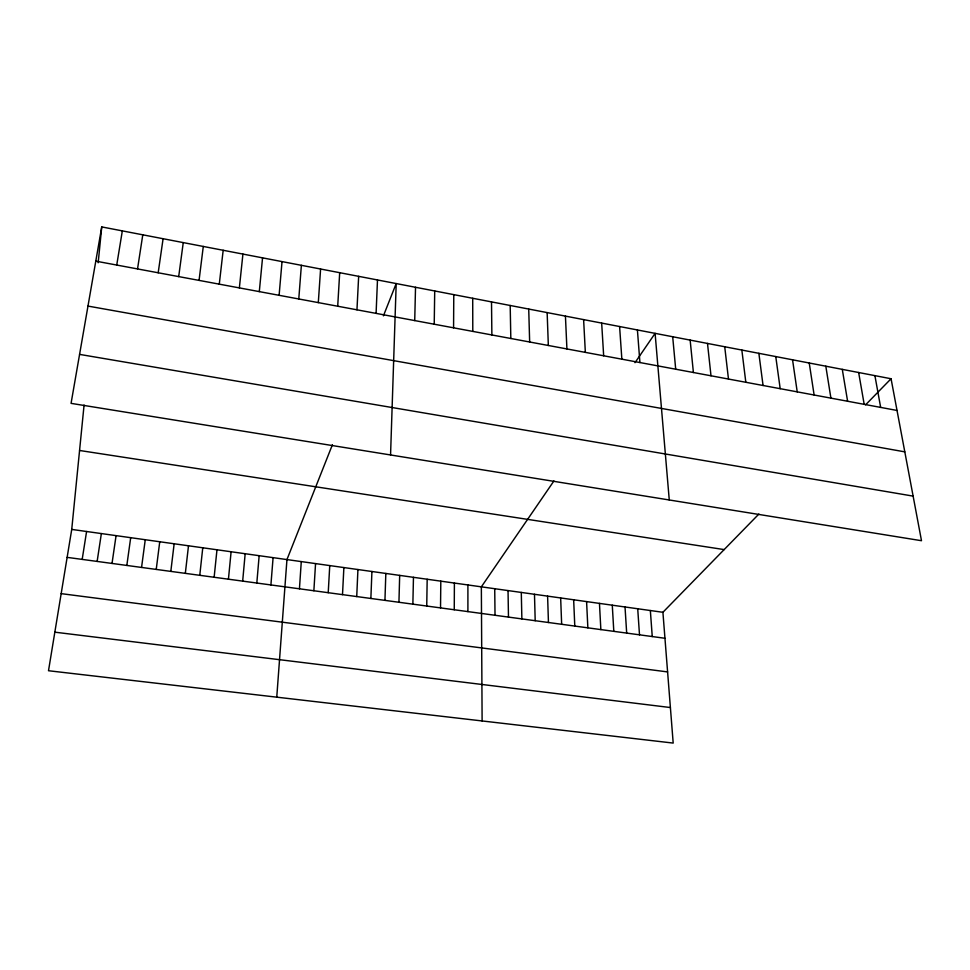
<?xml version="1.0" encoding="UTF-8"?>
<svg xmlns="http://www.w3.org/2000/svg" width="970" height="970" viewBox="0 0 970 970"><rect width="100%" height="100%" fill="white"/><g stroke="black" fill="none" stroke-linecap="round" stroke-linejoin="round"><path stroke-width="1.45" d="M453.572 327.824L453.778 294.625M454.251 609.754L454.396 583.055M440.525 607.899L440.816 581.151M426.739 606.032L427.176 579.248M434.22 324.21L434.718 290.964M412.868 604.152L413.462 577.32M414.724 320.585L415.524 287.278M398.937 602.273L399.676 575.392M390.558 454.966L396.196 283.555L383.417 315.856M384.945 600.369L385.83 573.452M370.867 598.466L371.922 571.5M376.093 313.383L377.488 279.954M356.73 596.562L357.93 569.535M342.507 594.634L343.877 567.571M356.96 309.818L358.657 276.329M328.224 592.694L329.751 565.583M337.705 306.229L339.694 272.691M313.868 590.754L315.553 563.594M299.439 588.802L301.282 561.594M318.305 302.616L320.597 269.017M276.753 697.175L286.95 559.581L332.407 444.745M298.772 298.978L301.379 265.319M270.909 584.946L273.091 557.641M256.82 583.031L259.16 555.689M279.105 295.316L282.027 261.597M242.67 581.115L245.167 553.724M259.305 291.618L262.543 257.85M228.435 579.187L231.102 551.76M758.867 514.064L662.91 612.288L673.192 743.081L48.5 670.731L71.731 529.414L84.075 405.036M98.176 262.761L101.741 226.919L891.066 378.749L921.5 540.714L71.065 403.362L101.741 226.919M214.14 577.259L216.977 549.772M239.36 287.908L242.924 254.067M199.771 575.307L202.766 547.783M185.331 573.355L188.495 545.783M219.281 284.161L223.173 250.272M170.817 571.391L174.151 543.77M199.056 280.391L203.288 246.441M156.231 569.414L159.747 541.757M141.559 567.438L145.257 539.72M178.698 276.595L183.257 242.597M126.827 565.437L130.695 537.683M158.183 272.776L163.093 238.717M112.023 563.437L116.073 535.634M97.133 561.424L101.365 533.573M137.534 268.933L142.784 234.813M82.183 559.399L86.585 531.499M116.739 265.052L122.329 230.872M553.931 480.95L481.35 586.838L482.114 720.952M634.998 362.695L655.102 333.353L669.264 499.974M865.567 404.842L891.066 378.749M54.841 632.173L670.403 707.542M61.171 593.64L667.602 671.919M67.136 557.362L664.959 638.272M71.731 529.414L662.91 612.288M79.564 450.48L724.166 549.59M79.576 354.389L913.122 496.119M87.979 306.083L904.804 451.862M95.787 261.148L897.032 410.455M874.904 375.632L880.663 407.412M858.644 372.504L864.185 404.332M842.287 369.364L847.61 401.253M825.809 366.187L830.914 398.137M809.235 363.01L814.121 395.008M792.551 359.797L797.219 391.856M775.757 356.56L780.195 388.691M758.855 353.31L763.063 385.49M741.844 350.037L745.821 382.277M724.723 346.751L728.47 379.052M707.494 343.428L710.998 375.79M690.143 340.094L693.404 372.516M672.683 336.736L675.702 369.218M637.411 329.958L639.921 362.55M650.349 610.53L652.252 636.562M619.6 326.526L621.855 359.179M637.714 608.76L639.497 634.829M625.019 606.977L626.681 633.095M601.667 323.083L603.667 355.796M612.276 605.195L613.804 631.349M599.46 603.401L600.854 629.603M583.613 319.603L585.346 352.377M586.583 601.594L587.856 627.845M565.437 316.111L566.916 348.945M573.658 599.775L574.786 626.074M560.66 597.957L561.654 624.292M547.141 312.595L548.341 345.478M547.601 596.126L548.45 622.51M528.723 309.042L529.656 341.998M534.482 594.283L535.197 620.715M521.29 592.44L521.872 618.909M510.184 305.477L510.826 338.494M508.037 590.584L508.474 617.102M491.511 301.888L491.875 334.965M494.724 588.717L495.027 615.271M472.705 298.275L472.79 331.4M467.904 584.958L467.904 611.609"/></g></svg>
